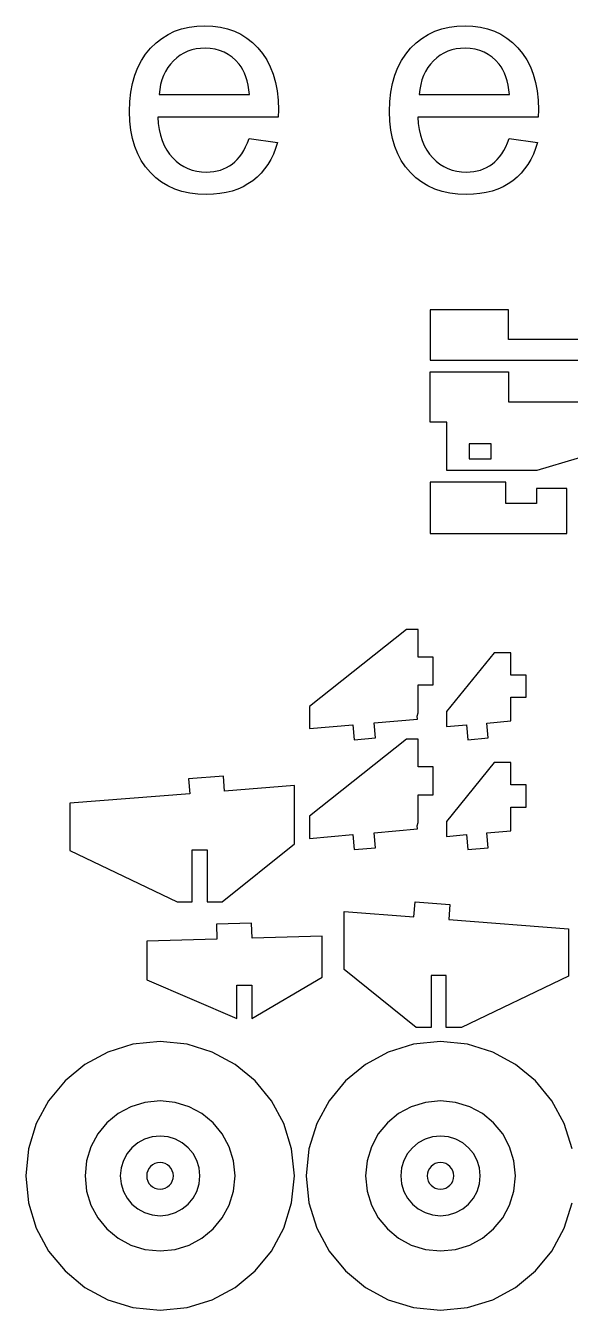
# Model space of a CAD drawing. Extents: x 205 to 1466, y -702 to 157.
# Drawn here: x 1053.2 to 1145.7, y -672.1 to -454.2 of the extents above; entities that cross this region are included whole.
import ezdxf

# ---------------------------------------------------------------- set-up
doc = ezdxf.new("R2010")
doc.units = 0
doc.layers.add('CAMADA_1', color=7, linetype='CONTINUOUS')

msp = doc.modelspace()

# ---------------------------------------------------------------- linework, layer by layer
at = {"layer": 'CAMADA_1', "color": 250}
for points in [[(1091.1374, -473.3296), (1095.9528, -473.9646), (1095.6411, -474.9841), (1095.2684, -475.9454), (1094.8346, -476.8485), (1094.34, -477.6931), (1093.7846, -478.4789), (1093.1685, -479.2059), (1092.4919, -479.8737), (1091.7548, -480.4822), (1090.961, -481.025), (1090.1142, -481.4957), (1089.2143, -481.8944), (1088.2612, -482.2207), (1087.2547, -482.4747), (1086.1948, -482.6563), (1085.0814, -482.7653), (1083.9143, -482.8017), (1082.4517, -482.7438), (1081.0667, -482.5702), (1079.7595, -482.2808), (1078.5301, -481.8757), (1077.3783, -481.3548), (1076.3042, -480.7181), (1075.3079, -479.9657), (1074.3893, -479.0975), (1073.5645, -478.1277), (1072.8497, -477.0638), (1072.2449, -475.9061), (1071.7501, -474.6547), (1071.3652, -473.3099), (1071.0902, -471.8719), (1070.9253, -470.3408), (1070.8703, -468.717), (1070.9257, -467.0386), (1071.092, -465.4563), (1071.3693, -463.9703), (1071.7578, -462.5809), (1072.2574, -461.2882), (1072.8683, -460.0925), (1073.5907, -458.9938), (1074.4246, -457.9926), (1075.3473, -457.0967), (1076.3362, -456.3206), (1077.3912, -455.6642), (1078.5124, -455.1274), (1079.6997, -454.71), (1080.9532, -454.412), (1082.2728, -454.2333), (1083.6585, -454.1737), (1084.9996, -454.232), (1086.2779, -454.407), (1087.4933, -454.6988), (1088.6459, -455.1075), (1089.7357, -455.6332), (1090.7626, -456.2759), (1091.7267, -457.0359), (1092.6279, -457.9132), (1093.4435, -458.8967), (1094.1508, -459.9753), (1094.7495, -461.149), (1095.2396, -462.4177), (1095.6209, -463.7816), (1095.8935, -465.2405), (1096.057, -466.7945), (1096.1116, -468.4436), (1096.0851, -469.6783), (1075.6328, -469.6783), (1075.7304, -470.7734), (1075.8911, -471.803), (1076.115, -472.7668), (1076.4023, -473.6648), (1076.7534, -474.4965), (1077.1683, -475.2619), (1077.6472, -475.9607), (1078.1905, -476.5928), (1078.7808, -477.1542), (1079.4073, -477.6411), (1080.0697, -478.0533), (1080.7679, -478.3909), (1081.5017, -478.6536), (1082.2708, -478.8414), (1083.0751, -478.9541), (1083.9143, -478.9917), (1084.541, -478.9706), (1085.1444, -478.9074), (1085.7245, -478.8019), (1086.2812, -478.6544), (1086.8143, -478.4646), (1087.3237, -478.2327), (1087.8093, -477.9586), (1088.2711, -477.6423), (1088.7122, -477.2797), (1089.1295, -476.8667), (1089.523, -476.4033), (1089.8928, -475.8895), (1090.239, -475.3251), (1090.5618, -474.7104), (1090.8612, -474.0452), (1091.1374, -473.3296)], [(1091.1374, -473.3296), (1095.9528, -473.9646), (1095.6411, -474.9841), (1095.2684, -475.9454), (1094.8346, -476.8485), (1094.34, -477.6931), (1093.7846, -478.4789), (1093.1685, -479.2059), (1092.4919, -479.8737), (1091.7548, -480.4822), (1090.961, -481.025), (1090.1142, -481.4957), (1089.2143, -481.8944), (1088.2612, -482.2207), (1087.2547, -482.4747), (1086.1948, -482.6563), (1085.0814, -482.7653), (1083.9143, -482.8017), (1082.4517, -482.7438), (1081.0667, -482.5702), (1079.7595, -482.2808), (1078.5301, -481.8757), (1077.3783, -481.3548), (1076.3042, -480.7181), (1075.3079, -479.9657), (1074.3893, -479.0975), (1073.5645, -478.1277), (1072.8497, -477.0638), (1072.2449, -475.9061), (1071.7501, -474.6547), (1071.3652, -473.3099), (1071.0902, -471.8719), (1070.9253, -470.3408), (1070.8703, -468.717), (1070.9257, -467.0386), (1071.092, -465.4563), (1071.3693, -463.9703), (1071.7578, -462.5809), (1072.2574, -461.2882), (1072.8683, -460.0925), (1073.5907, -458.9938), (1074.4246, -457.9926), (1075.3473, -457.0967), (1076.3362, -456.3206), (1077.3912, -455.6642), (1078.5124, -455.1274), (1079.6997, -454.71), (1080.9532, -454.412), (1082.2728, -454.2333), (1083.6585, -454.1737), (1084.9996, -454.232), (1086.2779, -454.407), (1087.4933, -454.6988), (1088.6459, -455.1075), (1089.7357, -455.6332), (1090.7626, -456.2759), (1091.7267, -457.0359), (1092.6279, -457.9132), (1093.4435, -458.8967), (1094.1508, -459.9753), (1094.7495, -461.149), (1095.2396, -462.4177), (1095.6209, -463.7816), (1095.8935, -465.2405), (1096.057, -466.7945), (1096.1116, -468.4436), (1096.0851, -469.6783), (1075.6328, -469.6783), (1075.7304, -470.7734), (1075.8911, -471.803), (1076.115, -472.7668), (1076.4023, -473.6648), (1076.7534, -474.4965), (1077.1683, -475.2619), (1077.6472, -475.9607), (1078.1905, -476.5928), (1078.7808, -477.1542), (1079.4073, -477.6411), (1080.0697, -478.0533), (1080.7679, -478.3909), (1081.5017, -478.6536), (1082.2708, -478.8414), (1083.0751, -478.9541), (1083.9143, -478.9917), (1084.541, -478.9706), (1085.1444, -478.9074), (1085.7245, -478.8019), (1086.2812, -478.6544), (1086.8143, -478.4646), (1087.3237, -478.2327), (1087.8093, -477.9586), (1088.2711, -477.6423), (1088.7122, -477.2797), (1089.1295, -476.8667), (1089.523, -476.4033), (1089.8928, -475.8895), (1090.239, -475.3251), (1090.5618, -474.7104), (1090.8612, -474.0452), (1091.1374, -473.3296)], [(1135.2699, -473.3296), (1140.0853, -473.9646), (1139.7736, -474.9841), (1139.4009, -475.9454), (1138.9671, -476.8485), (1138.4725, -477.6931), (1137.9171, -478.4789), (1137.301, -479.2059), (1136.6244, -479.8737), (1135.8873, -480.4822), (1135.0935, -481.025), (1134.2467, -481.4957), (1133.3468, -481.8944), (1132.3937, -482.2207), (1131.3872, -482.4747), (1130.3273, -482.6563), (1129.2139, -482.7653), (1128.0468, -482.8017), (1126.5842, -482.7438), (1125.1992, -482.5702), (1123.892, -482.2808), (1122.6626, -481.8757), (1121.5108, -481.3548), (1120.4367, -480.7181), (1119.4404, -479.9657), (1118.5218, -479.0975), (1117.697, -478.1277), (1116.9822, -477.0638), (1116.3774, -475.9061), (1115.8826, -474.6547), (1115.4977, -473.3099), (1115.2227, -471.8719), (1115.0578, -470.3408), (1115.0028, -468.717), (1115.0582, -467.0386), (1115.2245, -465.4563), (1115.5018, -463.9703), (1115.8903, -462.5809), (1116.3899, -461.2882), (1117.0008, -460.0925), (1117.7232, -458.9938), (1118.5571, -457.9926), (1119.4798, -457.0967), (1120.4687, -456.3206), (1121.5237, -455.6642), (1122.6449, -455.1274), (1123.8322, -454.71), (1125.0857, -454.412), (1126.4053, -454.2333), (1127.791, -454.1737), (1129.1321, -454.232), (1130.4104, -454.407), (1131.6258, -454.6988), (1132.7784, -455.1075), (1133.8682, -455.6332), (1134.8951, -456.2759), (1135.8592, -457.0359), (1136.7604, -457.9132), (1137.576, -458.8967), (1138.2833, -459.9753), (1138.882, -461.149), (1139.3721, -462.4177), (1139.7534, -463.7816), (1140.026, -465.2405), (1140.1895, -466.7945), (1140.2441, -468.4436), (1140.2176, -469.6783), (1119.7653, -469.6783), (1119.8629, -470.7734), (1120.0236, -471.803), (1120.2475, -472.7668), (1120.5348, -473.6648), (1120.8859, -474.4965), (1121.3008, -475.2619), (1121.7797, -475.9607), (1122.323, -476.5928), (1122.9133, -477.1542), (1123.5398, -477.6411), (1124.2022, -478.0533), (1124.9004, -478.3909), (1125.6342, -478.6536), (1126.4033, -478.8414), (1127.2076, -478.9541), (1128.0468, -478.9917), (1128.6735, -478.9706), (1129.2769, -478.9074), (1129.857, -478.8019), (1130.4137, -478.6544), (1130.9468, -478.4646), (1131.4562, -478.2327), (1131.9418, -477.9586), (1132.4036, -477.6423), (1132.8447, -477.2797), (1133.262, -476.8667), (1133.6555, -476.4033), (1134.0253, -475.8895), (1134.3715, -475.3251), (1134.6943, -474.7104), (1134.9937, -474.0452), (1135.2699, -473.3296)], [(1135.2699, -473.3296), (1140.0853, -473.9646), (1139.7736, -474.9841), (1139.4009, -475.9454), (1138.9671, -476.8485), (1138.4725, -477.6931), (1137.9171, -478.4789), (1137.301, -479.2059), (1136.6244, -479.8737), (1135.8873, -480.4822), (1135.0935, -481.025), (1134.2467, -481.4957), (1133.3468, -481.8944), (1132.3937, -482.2207), (1131.3872, -482.4747), (1130.3273, -482.6563), (1129.2139, -482.7653), (1128.0468, -482.8017), (1126.5842, -482.7438), (1125.1992, -482.5702), (1123.892, -482.2808), (1122.6626, -481.8757), (1121.5108, -481.3548), (1120.4367, -480.7181), (1119.4404, -479.9657), (1118.5218, -479.0975), (1117.697, -478.1277), (1116.9822, -477.0638), (1116.3774, -475.9061), (1115.8826, -474.6547), (1115.4977, -473.3099), (1115.2227, -471.8719), (1115.0578, -470.3408), (1115.0028, -468.717), (1115.0582, -467.0386), (1115.2245, -465.4563), (1115.5018, -463.9703), (1115.8903, -462.5809), (1116.3899, -461.2882), (1117.0008, -460.0925), (1117.7232, -458.9938), (1118.5571, -457.9926), (1119.4798, -457.0967), (1120.4687, -456.3206), (1121.5237, -455.6642), (1122.6449, -455.1274), (1123.8322, -454.71), (1125.0857, -454.412), (1126.4053, -454.2333), (1127.791, -454.1737), (1129.1321, -454.232), (1130.4104, -454.407), (1131.6258, -454.6988), (1132.7784, -455.1075), (1133.8682, -455.6332), (1134.8951, -456.2759), (1135.8592, -457.0359), (1136.7604, -457.9132), (1137.576, -458.8967), (1138.2833, -459.9753), (1138.882, -461.149), (1139.3721, -462.4177), (1139.7534, -463.7816), (1140.026, -465.2405), (1140.1895, -466.7945), (1140.2441, -468.4436), (1140.2176, -469.6783), (1119.7653, -469.6783), (1119.8629, -470.7734), (1120.0236, -471.803), (1120.2475, -472.7668), (1120.5348, -473.6648), (1120.8859, -474.4965), (1121.3008, -475.2619), (1121.7797, -475.9607), (1122.323, -476.5928), (1122.9133, -477.1542), (1123.5398, -477.6411), (1124.2022, -478.0533), (1124.9004, -478.3909), (1125.6342, -478.6536), (1126.4033, -478.8414), (1127.2076, -478.9541), (1128.0468, -478.9917), (1128.6735, -478.9706), (1129.2769, -478.9074), (1129.857, -478.8019), (1130.4137, -478.6544), (1130.9468, -478.4646), (1131.4562, -478.2327), (1131.9418, -477.9586), (1132.4036, -477.6423), (1132.8447, -477.2797), (1133.262, -476.8667), (1133.6555, -476.4033), (1134.0253, -475.8895), (1134.3715, -475.3251), (1134.6943, -474.7104), (1134.9937, -474.0452), (1135.2699, -473.3296)], [(1075.8974, -465.8683), (1091.1903, -465.8683), (1091.0961, -465.0291), (1090.9657, -464.2443), (1090.7994, -463.5139), (1090.5972, -462.8377), (1090.3596, -462.2157), (1090.0865, -461.6478), (1089.7784, -461.1338), (1089.4353, -460.6737), (1088.8619, -460.0441), (1088.2466, -459.4981), (1087.5895, -459.0358), (1086.8909, -458.6574), (1086.1509, -458.3628), (1085.3698, -458.1523), (1084.5478, -458.0259), (1083.685, -457.9838), (1082.9007, -458.0173), (1082.1486, -458.1177), (1081.4285, -458.2852), (1080.7404, -458.5196), (1080.0841, -458.8209), (1079.4595, -459.1893), (1078.8665, -459.6246), (1078.3051, -460.1269), (1077.7929, -460.6854), (1077.341, -461.2894), (1076.9495, -461.9388), (1076.6184, -462.6338), (1076.3476, -463.3742), (1076.1372, -464.1601), (1075.9871, -464.9915), (1075.8974, -465.8683)], [(1075.8974, -465.8683), (1091.1903, -465.8683), (1091.0961, -465.0291), (1090.9657, -464.2443), (1090.7994, -463.5139), (1090.5972, -462.8377), (1090.3596, -462.2157), (1090.0865, -461.6478), (1089.7784, -461.1338), (1089.4353, -460.6737), (1088.8619, -460.0441), (1088.2466, -459.4981), (1087.5895, -459.0358), (1086.8909, -458.6574), (1086.1509, -458.3628), (1085.3698, -458.1523), (1084.5478, -458.0259), (1083.685, -457.9838), (1082.9007, -458.0173), (1082.1486, -458.1177), (1081.4285, -458.2852), (1080.7404, -458.5196), (1080.0841, -458.8209), (1079.4595, -459.1893), (1078.8665, -459.6246), (1078.3051, -460.1269), (1077.7929, -460.6854), (1077.341, -461.2894), (1076.9495, -461.9388), (1076.6184, -462.6338), (1076.3476, -463.3742), (1076.1372, -464.1601), (1075.9871, -464.9915), (1075.8974, -465.8683)], [(1120.0299, -465.8683), (1135.3228, -465.8683), (1135.2286, -465.0291), (1135.0982, -464.2443), (1134.9319, -463.5139), (1134.7297, -462.8377), (1134.4921, -462.2157), (1134.219, -461.6478), (1133.9109, -461.1338), (1133.5678, -460.6737), (1132.9944, -460.0441), (1132.3791, -459.4981), (1131.722, -459.0358), (1131.0234, -458.6574), (1130.2834, -458.3628), (1129.5023, -458.1523), (1128.6803, -458.0259), (1127.8175, -457.9838), (1127.0332, -458.0173), (1126.2811, -458.1177), (1125.561, -458.2852), (1124.8729, -458.5196), (1124.2166, -458.8209), (1123.592, -459.1893), (1122.999, -459.6246), (1122.4376, -460.1269), (1121.9254, -460.6854), (1121.4735, -461.2894), (1121.082, -461.9388), (1120.7509, -462.6338), (1120.4801, -463.3742), (1120.2697, -464.1601), (1120.1196, -464.9915), (1120.0299, -465.8683)], [(1120.0299, -465.8683), (1135.3228, -465.8683), (1135.2286, -465.0291), (1135.0982, -464.2443), (1134.9319, -463.5139), (1134.7297, -462.8377), (1134.4921, -462.2157), (1134.219, -461.6478), (1133.9109, -461.1338), (1133.5678, -460.6737), (1132.9944, -460.0441), (1132.3791, -459.4981), (1131.722, -459.0358), (1131.0234, -458.6574), (1130.2834, -458.3628), (1129.5023, -458.1523), (1128.6803, -458.0259), (1127.8175, -457.9838), (1127.0332, -458.0173), (1126.2811, -458.1177), (1125.561, -458.2852), (1124.8729, -458.5196), (1124.2166, -458.8209), (1123.592, -459.1893), (1122.999, -459.6246), (1122.4376, -460.1269), (1121.9254, -460.6854), (1121.4735, -461.2894), (1121.082, -461.9388), (1120.7509, -462.6338), (1120.4801, -463.3742), (1120.2697, -464.1601), (1120.1196, -464.9915), (1120.0299, -465.8683)], [(1076.0296, -672.0709), (1080.6248, -671.6077), (1084.9048, -670.2791), (1088.7779, -668.1768), (1092.1524, -665.3926), (1094.9366, -662.0181), (1097.0389, -658.145), (1098.3675, -653.865), (1098.8307, -649.2698), (1098.3675, -644.6746), (1097.0389, -640.3946), (1094.9366, -636.5215), (1092.1524, -633.147), (1088.7779, -630.3628), (1084.9048, -628.2605), (1080.6248, -626.9319), (1076.0296, -626.4687), (1071.4344, -626.9319), (1067.1544, -628.2605), (1063.2813, -630.3628), (1059.9068, -633.147), (1057.1226, -636.5215), (1055.0203, -640.3946), (1053.6917, -644.6746), (1053.2285, -649.2698), (1053.6917, -653.865), (1055.0203, -658.145), (1057.1226, -662.0181), (1059.9068, -665.3926), (1063.2813, -668.1768), (1067.1544, -670.2791), (1071.4344, -671.6077), (1076.0296, -672.0709)], [(1076.0296, -651.5318), (1076.4855, -651.4858), (1076.9101, -651.354), (1077.2943, -651.1455), (1077.6291, -650.8693), (1077.9053, -650.5345), (1078.1138, -650.1503), (1078.2456, -649.7257), (1078.2916, -649.2698), (1078.2456, -648.8139), (1078.1138, -648.3893), (1077.9053, -648.0051), (1077.6291, -647.6703), (1077.2943, -647.3941), (1076.9101, -647.1856), (1076.4855, -647.0538), (1076.0296, -647.0078), (1075.5737, -647.0538), (1075.1491, -647.1856), (1074.7649, -647.3941), (1074.4301, -647.6703), (1074.1539, -648.0051), (1073.9454, -648.3893), (1073.8136, -648.8139), (1073.7676, -649.2698), (1073.8136, -649.7257), (1073.9454, -650.1503), (1074.1539, -650.5345), (1074.4301, -650.8693), (1074.7649, -651.1455), (1075.1491, -651.354), (1075.5737, -651.4858), (1076.0296, -651.5318)], [(1123.632, -651.5318), (1124.0879, -651.4858), (1124.5125, -651.354), (1124.8967, -651.1455), (1125.2315, -650.8693), (1125.5077, -650.5345), (1125.7162, -650.1503), (1125.848, -649.7257), (1125.894, -649.2698), (1125.848, -648.8139), (1125.7162, -648.3893), (1125.5077, -648.0051), (1125.2315, -647.6703), (1124.8967, -647.3941), (1124.5125, -647.1856), (1124.0879, -647.0538), (1123.632, -647.0078), (1123.1761, -647.0538), (1122.7515, -647.1856), (1122.3673, -647.3941), (1122.0325, -647.6703), (1121.7563, -648.0051), (1121.5478, -648.3893), (1121.416, -648.8139), (1121.37, -649.2698), (1121.416, -649.7257), (1121.5478, -650.1503), (1121.7563, -650.5345), (1122.0325, -650.8693), (1122.3673, -651.1455), (1122.7515, -651.354), (1123.1761, -651.4858), (1123.632, -651.5318)]]:
    msp.add_lwpolyline(points, close=True, dxfattribs=at)
at = {"layer": 'CAMADA_1'}
for points in [[(1243.5344, -507.4169), (1135.1459, -507.4169), (1135.1459, -502.3567), (1121.8877, -502.3567), (1121.8877, -510.904), (1148.5587, -510.904)], [(1153.658, -525.5307), (1139.9934, -529.6101), (1124.6954, -529.6101), (1124.6954, -521.4512), (1121.8877, -521.4512), (1121.8877, -512.904), (1135.1459, -512.904), (1135.1459, -517.9641), (1243.5344, -517.9641)]]:
    msp.add_lwpolyline(points, dxfattribs=at)
for points in [[(1128.4748, -525.115), (1128.4748, -527.6646), (1132.2541, -527.6646), (1132.2541, -525.115), (1128.4748, -525.115)], [(1139.9033, -535.1982), (1134.7195, -535.1982), (1134.7195, -531.6101), (1121.8535, -531.6101), (1121.8534, -540.2981), (1145.0872, -540.2981), (1145.0872, -532.6482), (1139.9033, -532.6482), (1139.9033, -535.1982)], [(1108.7364, -572.7541), (1108.9586, -575.2941), (1112.622, -574.9737), (1112.3999, -572.4337), (1119.7268, -571.7929), (1119.6823, -571.2845), (1119.8271, -570.7117), (1119.8271, -565.9993), (1122.3767, -565.9993), (1122.3767, -561.2869), (1119.8271, -561.2869), (1119.8271, -556.5744), (1117.8546, -556.5744), (1101.4096, -569.6492), (1101.4096, -573.3949), (1108.7364, -572.7541)], [(1138.1455, -564.311), (1135.5959, -564.311), (1135.5959, -560.5316), (1132.7561, -560.5316), (1124.6298, -570.5213), (1124.6298, -573.0523), (1128.037, -572.7542), (1128.2593, -575.2941), (1131.7058, -574.9927), (1131.4836, -572.4527), (1135.5959, -572.0929), (1135.5959, -568.0904), (1138.1455, -568.0904), (1138.1455, -564.311)], [(1108.7364, -591.3808), (1108.9586, -593.9208), (1112.622, -593.6004), (1112.3999, -591.0604), (1119.7268, -590.4196), (1119.6823, -589.9112), (1119.8271, -589.3384), (1119.8271, -584.626), (1122.3767, -584.626), (1122.3767, -579.9136), (1119.8271, -579.9136), (1119.8271, -575.2011), (1117.8546, -575.2011), (1101.4096, -588.2759), (1101.4096, -592.0216), (1108.7364, -591.3808)], [(1138.1455, -582.9377), (1135.5959, -582.9377), (1135.5959, -579.1583), (1132.7561, -579.1583), (1124.6298, -589.148), (1124.6298, -591.679), (1128.037, -591.3809), (1128.2593, -593.9208), (1131.7058, -593.6194), (1131.4836, -591.0794), (1135.5959, -590.7196), (1135.5959, -586.7171), (1138.1455, -586.7171), (1138.1455, -582.9377)], [(1080.886, -581.9191), (1081.085, -584.461), (1060.7501, -586.0537), (1060.7501, -594.087), (1078.9433, -602.7865), (1081.4931, -602.7865), (1081.4931, -593.9647), (1084.0427, -593.9647), (1084.0427, -602.7865), (1086.5924, -602.7865), (1098.8307, -592.9288), (1098.8307, -583.0712), (1087.0003, -583.9977), (1086.8012, -581.4559), (1080.886, -581.9191)], [(1125.2282, -603.2497), (1125.0292, -605.7916), (1145.3641, -607.3843), (1145.3641, -615.4176), (1127.1709, -624.1171), (1124.6211, -624.1171), (1124.6211, -615.2953), (1122.0715, -615.2953), (1122.0715, -624.1171), (1119.5218, -624.1171), (1107.2835, -614.2594), (1107.2835, -604.4018), (1119.1139, -605.3283), (1119.313, -602.7865), (1125.2282, -603.2497)], [(1091.5772, -606.38), (1085.6212, -606.5508), (1085.6942, -609.0994), (1073.7822, -609.4409), (1073.7822, -616.0099), (1089.0802, -622.5789), (1089.0802, -616.9364), (1091.6298, -616.9364), (1091.6298, -622.5789), (1103.5622, -615.583), (1103.5622, -608.5871), (1091.6502, -608.9286), (1091.5772, -606.38)]]:
    msp.add_lwpolyline(points, close=True, dxfattribs=at)
at = {"layer": 'CAMADA_1', "color": 250}
msp.add_lwpolyline([(1145.9699, -644.6746), (1144.6413, -640.3946), (1142.539, -636.5215), (1139.7548, -633.147), (1136.3803, -630.3628), (1132.5072, -628.2605), (1128.2272, -626.9319), (1123.632, -626.4687), (1119.0368, -626.9319), (1114.7568, -628.2605), (1110.8837, -630.3628), (1107.5092, -633.147), (1104.725, -636.5215), (1102.6227, -640.3946), (1101.2941, -644.6746), (1100.8309, -649.2698), (1101.2941, -653.865), (1102.6227, -658.145), (1104.725, -662.0181), (1107.5092, -665.3926), (1110.8837, -668.1768), (1114.7568, -670.2791), (1119.0368, -671.6077), (1123.632, -672.0709), (1123.632, -672.0709), (1128.2272, -671.6077), (1132.5072, -670.2791), (1136.3803, -668.1768), (1139.7548, -665.3926), (1142.539, -662.0181), (1144.6413, -658.145), (1145.9699, -653.865)], dxfattribs=at)
at = {"layer": 'CAMADA_1', "color": 140}
for points in [[(1076.0296, -661.9993), (1078.595, -661.7407), (1080.9845, -660.999), (1083.1468, -659.8253), (1085.0307, -658.2709), (1086.5851, -656.387), (1087.7588, -654.2247), (1088.5005, -651.8352), (1088.7591, -649.2698), (1088.5005, -646.7044), (1087.7588, -644.3149), (1086.5851, -642.1526), (1085.0307, -640.2687), (1083.1468, -638.7143), (1080.9845, -637.5406), (1078.595, -636.7989), (1076.0296, -636.5403), (1073.4642, -636.7989), (1071.0747, -637.5406), (1068.9124, -638.7143), (1067.0285, -640.2687), (1065.4741, -642.1526), (1064.3004, -644.3149), (1063.5587, -646.7044), (1063.3001, -649.2698), (1063.5587, -651.8352), (1064.3004, -654.2247), (1065.4741, -656.387), (1067.0285, -658.2709), (1068.9124, -659.8253), (1071.0747, -660.999), (1073.4642, -661.7407), (1076.0296, -661.9993)], [(1123.632, -661.9993), (1126.1974, -661.7407), (1128.5869, -660.999), (1130.7492, -659.8253), (1132.6331, -658.2709), (1134.1875, -656.387), (1135.3612, -654.2247), (1136.1029, -651.8352), (1136.3615, -649.2698), (1136.1029, -646.7044), (1135.3612, -644.3149), (1134.1875, -642.1526), (1132.6331, -640.2687), (1130.7492, -638.7143), (1128.5869, -637.5406), (1126.1974, -636.7989), (1123.632, -636.5403), (1121.0666, -636.7989), (1118.6771, -637.5406), (1116.5148, -638.7143), (1114.6309, -640.2687), (1113.0765, -642.1526), (1111.9028, -644.3149), (1111.1611, -646.7044), (1110.9025, -649.2698), (1111.1611, -651.8352), (1111.9028, -654.2247), (1113.0765, -656.387), (1114.6309, -658.2709), (1116.5148, -659.8253), (1118.6771, -660.999), (1121.0666, -661.7407), (1123.632, -661.9993)], [(1076.0296, -656.0249), (1077.391, -655.8877), (1078.659, -655.494), (1079.8064, -654.8712), (1080.8062, -654.0464), (1081.631, -653.0466), (1082.2538, -651.8992), (1082.6475, -650.6312), (1082.7847, -649.2698), (1082.6475, -647.9084), (1082.2538, -646.6404), (1081.631, -645.493), (1080.8062, -644.4932), (1079.8064, -643.6684), (1078.659, -643.0456), (1077.391, -642.6519), (1076.0296, -642.5147), (1074.6682, -642.6519), (1073.4002, -643.0456), (1072.2528, -643.6684), (1071.253, -644.4932), (1070.4282, -645.493), (1069.8054, -646.6404), (1069.4117, -647.9084), (1069.2745, -649.2698), (1069.4117, -650.6312), (1069.8054, -651.8992), (1070.4282, -653.0466), (1071.253, -654.0464), (1072.2528, -654.8712), (1073.4002, -655.494), (1074.6682, -655.8877), (1076.0296, -656.0249)], [(1123.632, -656.0249), (1124.9934, -655.8877), (1126.2614, -655.494), (1127.4088, -654.8712), (1128.4086, -654.0464), (1129.2334, -653.0466), (1129.8562, -651.8992), (1130.2499, -650.6312), (1130.3871, -649.2698), (1130.2499, -647.9084), (1129.8562, -646.6404), (1129.2334, -645.493), (1128.4086, -644.4932), (1127.4088, -643.6684), (1126.2614, -643.0456), (1124.9934, -642.6519), (1123.632, -642.5147), (1122.2706, -642.6519), (1121.0026, -643.0456), (1119.8552, -643.6684), (1118.8554, -644.4932), (1118.0306, -645.493), (1117.4078, -646.6404), (1117.0141, -647.9084), (1116.8769, -649.2698), (1117.0141, -650.6312), (1117.4078, -651.8992), (1118.0306, -653.0466), (1118.8554, -654.0464), (1119.8552, -654.8712), (1121.0026, -655.494), (1122.2706, -655.8877), (1123.632, -656.0249)]]:
    msp.add_lwpolyline(points, close=True, dxfattribs=at)

doc.saveas('drawing.dxf')
